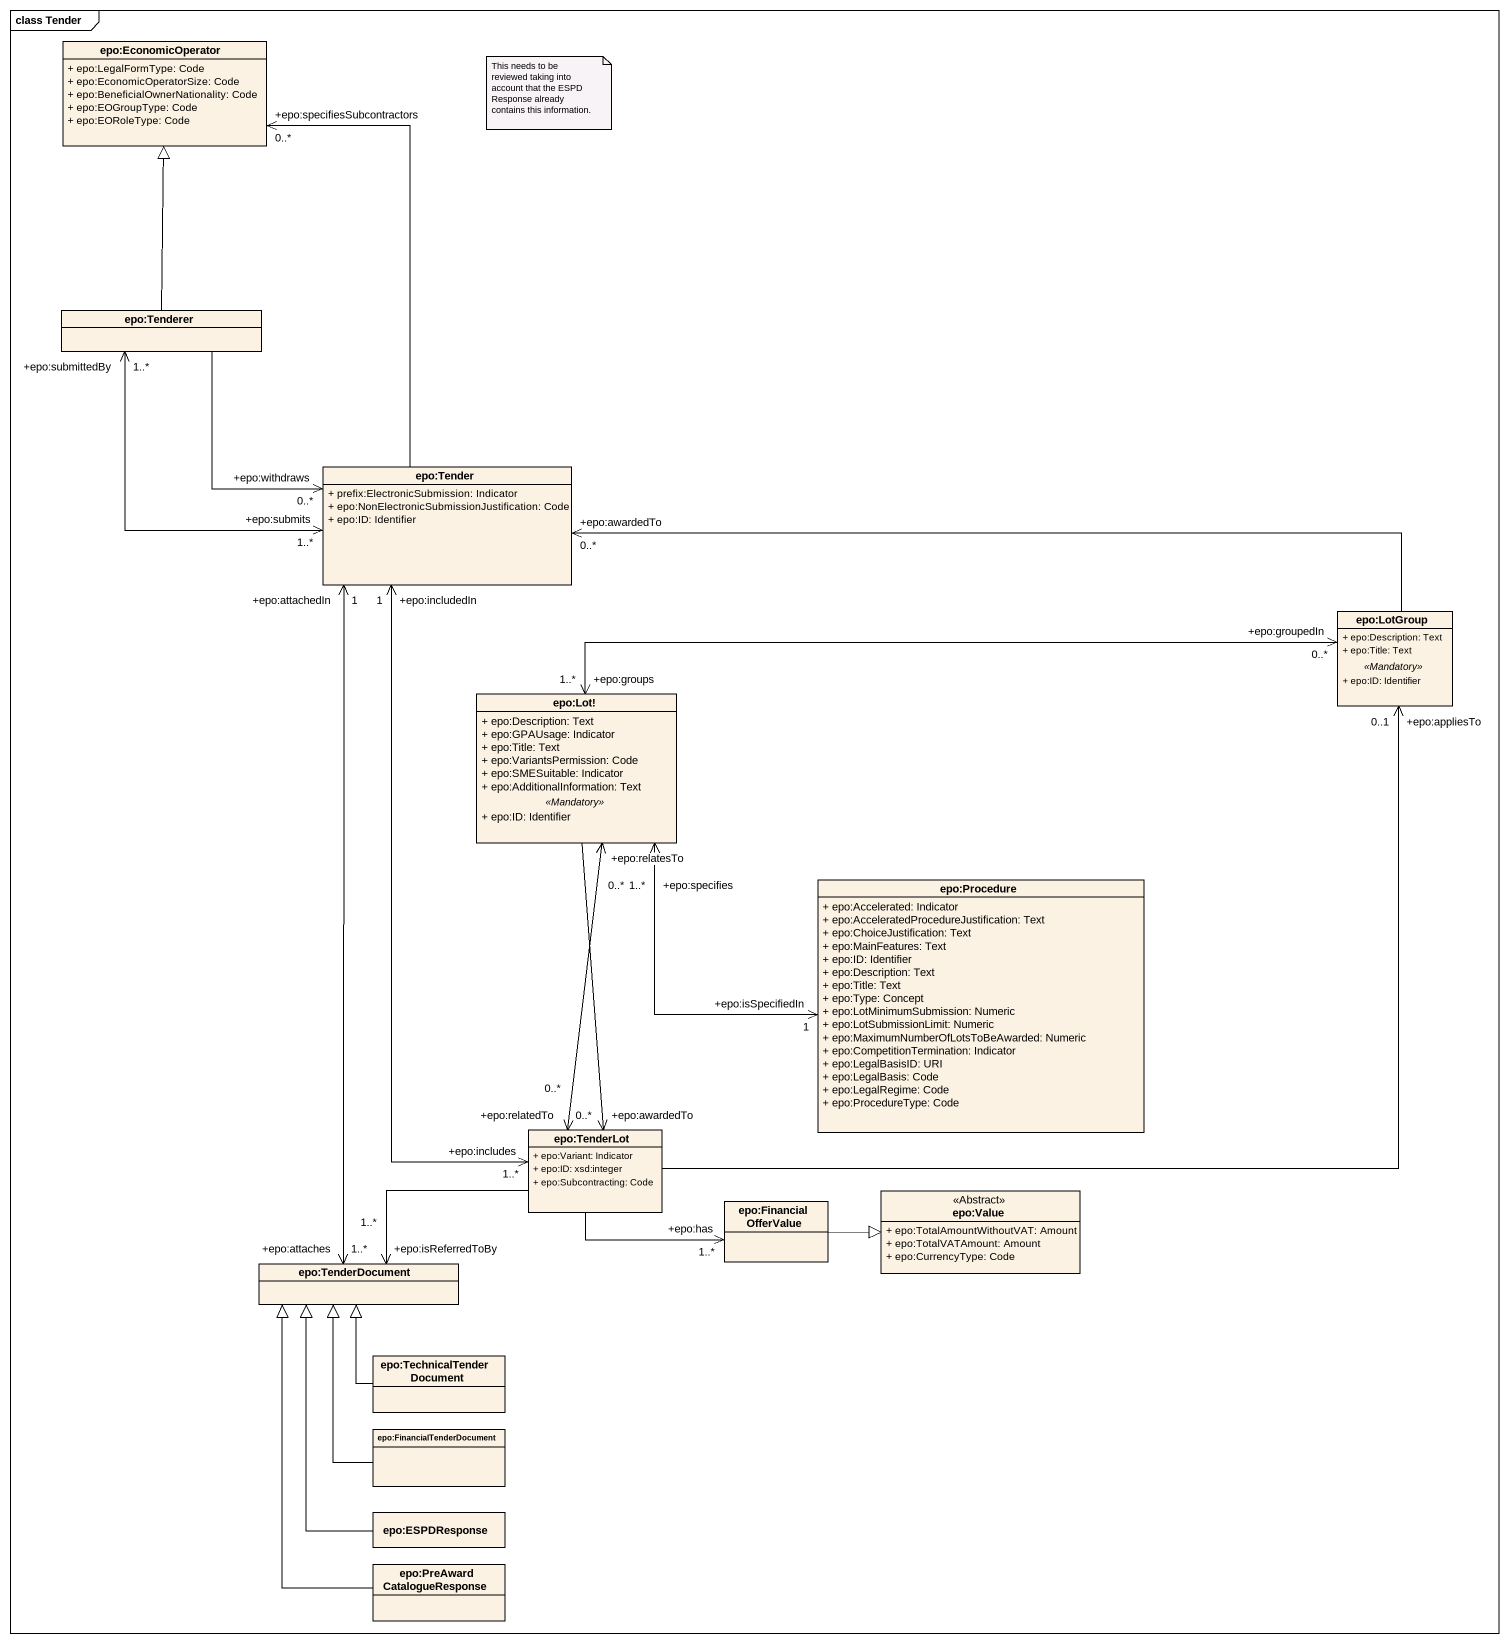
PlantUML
@startuml
mainframe class Tender
hide circle
hide empty members
skinparam classAttributeIconSize 0
class "epo:EconomicOperator" as epo_EconomicOperator {
  + epo:LegalFormType: Code
  + epo:EconomicOperatorSize: Code
  + epo:BeneficialOwnerNationality: Code
  + epo:EOGroupType: Code
  + epo:EORoleType: Code
}
class "epo:Tenderer" as epo_Tenderer
class "epo:Tender" as epo_Tender {
  + prefix:ElectronicSubmission: Indicator
  + epo:NonElectronicSubmissionJustification: Code
  + epo:ID: Identifier
}
class "epo:LotGroup" as epo_LotGroup {
  + epo:Description: Text
  + epo:Title: Text
  .. <<Mandatory>> ..
  + epo:ID: Identifier
}
class "epo:Lot!" as epo_Lot {
  + epo:Description: Text
  + epo:GPAUsage: Indicator
  + epo:Title: Text
  + epo:VariantsPermission: Code
  + epo:SMESuitable: Indicator
  + epo:AdditionalInformation: Text
  .. <<Mandatory>> ..
  + epo:ID: Identifier
}
class "epo:Procedure" as epo_Procedure {
  + epo:Accelerated: Indicator
  + epo:AcceleratedProcedureJustification: Text
  + epo:ChoiceJustification: Text
  + epo:MainFeatures: Text
  + epo:ID: Identifier
  + epo:Description: Text
  + epo:Title: Text
  + epo:Type: Concept
  + epo:LotMinimumSubmission: Numeric
  + epo:LotSubmissionLimit: Numeric
  + epo:MaximumNumberOfLotsToBeAwarded: Numeric
  + epo:CompetitionTermination: Indicator
  + epo:LegalBasisID: URI
  + epo:LegalBasis: Code
  + epo:LegalRegime: Code
  + epo:ProcedureType: Code
}
class "epo:TenderLot" as epo_TenderLot {
  + epo:Variant: Indicator
  + epo:ID: xsd:integer
  + epo:Subcontracting: Code
}
class "epo:FinancialOfferValue" as epo_FinancialOfferValue
class "epo:Value" as epo_Value <<Abstract>> {
  + epo:TotalAmountWithoutVAT: Amount
  + epo:TotalVATAmount: Amount
  + epo:CurrencyType: Code
}
class "epo:TenderDocument" as epo_TenderDocument
class "epo:TechnicalTenderDocument" as epo_TechnicalTenderDocument
class "epo:FinancialTenderDocument" as epo_FinancialTenderDocument
class "epo:ESPDResponse" as epo_ESPDResponse
class "epo:PreAwardCatalogueResponse" as epo_PreAwardCatalogueRespons
epo_Tenderer -up-|> epo_EconomicOperator
epo_Tenderer --> "+epo:withdraws\n0..*" epo_Tender
epo_Tenderer "+epo:submittedBy\n1..*" <--> "+epo:submits\n1..*" epo_Tender
epo_Tender -up-> "+epo:specifiesSubcontractors\n0..*" epo_EconomicOperator
epo_Tender "+epo:includedIn\n1" <--> "+epo:includes\n1..*" epo_TenderLot
epo_Tender "+epo:attachedIn\n1" <--> "+epo:attaches\n1..*" epo_TenderDocument
epo_LotGroup -left-> "+epo:awardedTo\n0..*" epo_Tender
epo_Lot "+epo:groups\n1..*" <-right-> "+epo:groupedIn\n0..*" epo_LotGroup
epo_Lot --> "+epo:awardedTo\n0..*" epo_TenderLot
epo_Procedure "+epo:isSpecifiedIn\n1" <-left-> "+epo:specifies\n1..*" epo_Lot
epo_TenderLot -up-> "+epo:appliesTo\n0..1" epo_LotGroup
epo_TenderLot "+epo:relatedTo\n0..*" <-up-> "+epo:relatesTo\n0..*" epo_Lot
epo_TenderLot -right-> "+epo:has\n1..*" epo_FinancialOfferValue
epo_TenderLot -left-> "+epo:isReferredToBy\n1..*" epo_TenderDocument
epo_FinancialOfferValue -right-|> epo_Value
epo_TechnicalTenderDocument -up-|> epo_TenderDocument
epo_FinancialTenderDocument -up-|> epo_TenderDocument
epo_ESPDResponse -up-|> epo_TenderDocument
epo_PreAwardCatalogueRespons -up-|> epo_TenderDocument
note as N1
  This needs to be reviewed taking into account that the ESPD Response already contains this information.
end note
@enduml
